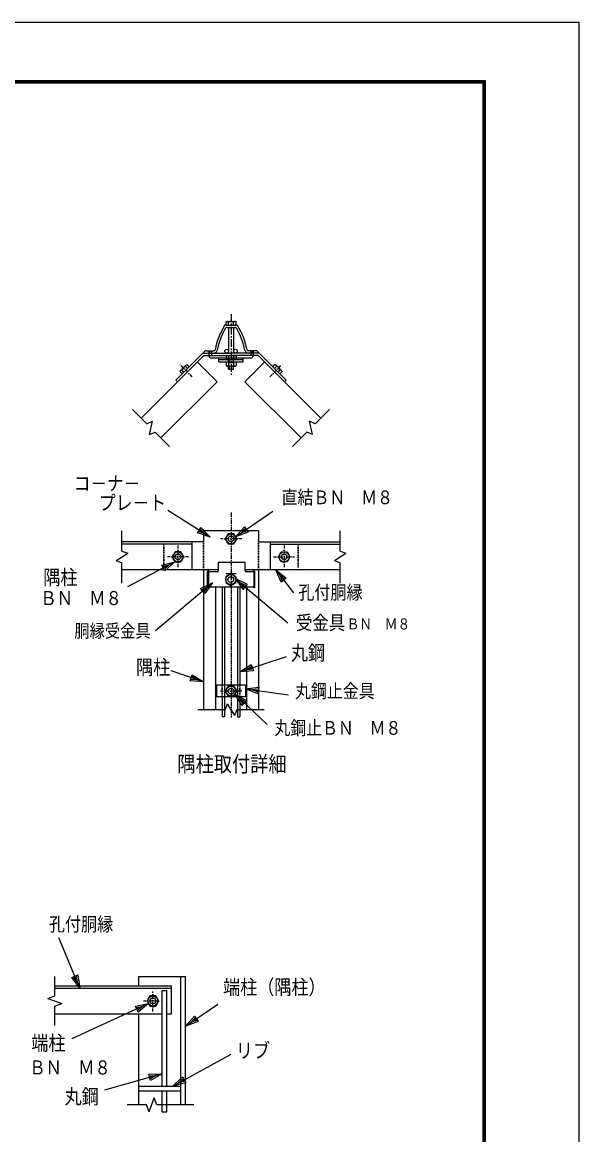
# Model space of a CAD drawing. Units: millimetres, scale not verified. Extents: x -4455 to 4455, y -3150 to 3150.
# Drawn here: x 2668 to 4455, y -427 to 3150 of the extents above; entities that cross this region are included whole.
import ezdxf
from ezdxf.enums import TextEntityAlignment as Align

# ---------------------------------------------------------------- set-up
doc = ezdxf.new("R2010")
doc.units = ezdxf.units.MM
doc.header["$LTSCALE"] = 20
for name, pattern in [('DASHED', [7.5, 6, -1.5]), ('USER1', [1.125, 0.75, -0.125, 0.125, -0.125]), ('USER2', [1.01, 0.5, -0.25, 0.01, -0.25]), ('USER3', [0.26, 0.01, -0.25]), ('USER5', [2, 1.25, -0.25, 0.25, -0.25])]:
    doc.linetypes.add(name, pattern=pattern)
for name, color, linetype, lineweight in [('0-0_1', 7, 'Continuous', 25), ('0-1_2', 7, 'Continuous', 25), ('0-2_0', 7, 'Continuous', 25), ('0-6_WAKU', 7, 'Continuous', 25)]:
    doc.layers.add(name, color=color, linetype=linetype, lineweight=lineweight)
doc.styles.add('ＭＳ ゴシック', font='')
doc.styles.get('ＭＳ ゴシック').set_extended_font_data('MS Gothic')

# ---------------------------------------------------------------- blocks, each defined once
blk = doc.blocks.new('C0')
at = {"layer": '0-0_1', "color": 4}
blk.add_line((149239.8, 63312.4), (147893.2, 66544.7), dxfattribs=at)
blk.add_lwpolyline([(149110.6, 64168.6), (149239.8, 63312.4), (148722.9, 64007.1)], close=True, dxfattribs=at)
blk.add_lwpolyline([(149013.7, 64128.2), (149078.3, 63700.1), (148819.8, 64047.5)], dxfattribs=at)
blk = doc.blocks.new('C1')
at = {"layer": '0-0_1', "color": 4}
blk.add_line((155209.2, 57012.4), (158967.7, 59078.5), dxfattribs=at)
blk.add_lwpolyline([(156046.5, 57233.1), (155209.2, 57012.4), (155844.1, 57601.1)], close=True, dxfattribs=at)
blk.add_lwpolyline([(155995.9, 57325.1), (155577.3, 57214.8), (155894.7, 57509.1)], dxfattribs=at)
blk = doc.blocks.new('C2')
at = {"layer": '0-0_1', "color": 4}
blk.add_line((154537.7, 57803.2), (150827.6, 56757.6), dxfattribs=at)
blk.add_lwpolyline([(153672.3, 57777.5), (154537.7, 57803.2), (153786.2, 57373.2)], close=True, dxfattribs=at)
blk.add_lwpolyline([(153700.8, 57676.4), (154133.5, 57689.3), (153757.7, 57474.3)], dxfattribs=at)
blk = doc.blocks.new('C3')
at = {"layer": '0-0_1', "color": 4}
blk.add_line((153663.4, 62317.5), (148739.3, 60062.2), dxfattribs=at)
blk.add_lwpolyline([(152812.2, 62158.7), (153663.4, 62317.5), (152987.1, 61776.8)], close=True, dxfattribs=at)
blk.add_lwpolyline([(152855.9, 62063.2), (153281.5, 62142.6), (152943.4, 61872.3)], dxfattribs=at)
blk = doc.blocks.new('C9')
at = {"layer": '0-0_1', "color": 4}
blk.add_line((156037.7, 60874.7), (158113.3, 62287.1), dxfattribs=at)
blk.add_lwpolyline([(156850.4, 61173.6), (156037.7, 60874.7), (156614.1, 61520.9)], close=True, dxfattribs=at)
blk.add_lwpolyline([(156791.3, 61260.4), (156385, 61111), (156673.1, 61434.1)], dxfattribs=at)
blk = doc.blocks.new('C45')
at = {"layer": '0-0_1', "color": 4}
blk.add_line((151790.7, 80814.7), (154604.2, 80500.2), dxfattribs=at)
blk.add_lwpolyline([(152602.2, 80512.7), (151790.7, 80814.7), (152648.9, 80930.1)], close=True, dxfattribs=at)
blk.add_lwpolyline([(152613.9, 80617), (152208.1, 80768.1), (152637.2, 80825.7)], dxfattribs=at)
blk = doc.blocks.new('C44')
at = {"layer": '0-0_1', "color": 4}
blk.add_line((152432.7, 81393.2), (154867.7, 82777.5), dxfattribs=at)
blk.add_lwpolyline([(153266.7, 81625.8), (152432.7, 81393.2), (153059.1, 81990.9)], close=True, dxfattribs=at)
blk.add_lwpolyline([(153214.8, 81717), (152797.8, 81600.8), (153111, 81899.6)], dxfattribs=at)
blk = doc.blocks.new('C42')
at = {"layer": '0-0_1', "color": 4}
blk.add_line((154403.9, 88812.4), (155542.3, 87321.5), dxfattribs=at)
blk.add_lwpolyline([(154746.8, 88017.4), (154403.9, 88812.4), (155080.6, 88272.3)], close=True, dxfattribs=at)
blk.add_lwpolyline([(154830.2, 88081.1), (154658.8, 88478.6), (154997.1, 88208.5)], dxfattribs=at)
blk = doc.blocks.new('C47')
at = {"layer": '0-0_1', "color": 4}
blk.add_line((147929, 89326), (145433.4, 86952.5), dxfattribs=at)
blk.add_lwpolyline([(147175.6, 88899.2), (147929, 89326), (147465.1, 88594.9)], close=True, dxfattribs=at)
blk.add_lwpolyline([(147248, 88823.2), (147624.7, 89036.5), (147392.7, 88671)], dxfattribs=at)
blk = doc.blocks.new('C46')
at = {"layer": '0-0_1', "color": 4}
blk.add_line((149771.7, 81596.7), (147678.7, 82303.1), dxfattribs=at)
blk.add_lwpolyline([(149042.9, 82064.3), (149771.7, 81596.7), (148908.6, 81666.3)], close=True, dxfattribs=at)
blk.add_lwpolyline([(149009.3, 81964.8), (149373.7, 81731), (148942.2, 81765.8)], dxfattribs=at)
blk = doc.blocks.new('C43')
at = {"layer": '0-0_1', "color": 4}
blk.add_line((152102.2, 84612), (155089.1, 85592.4), dxfattribs=at)
blk.add_lwpolyline([(152965.8, 84674.4), (152102.2, 84612), (152834.8, 85073.5)], close=True, dxfattribs=at)
blk.add_lwpolyline([(152933, 84774.2), (152501.2, 84742.9), (152867.5, 84973.7)], dxfattribs=at)
blk = doc.blocks.new('C48')
at = {"layer": '0-0_1', "color": 4}
blk.add_line((150198, 90916.6), (147478.4, 92614), dxfattribs=at)
blk.add_lwpolyline([(149596.6, 91539.5), (150198, 90916.6), (149374.2, 91183.2)], close=True, dxfattribs=at)
blk.add_lwpolyline([(149541, 91450.4), (149841.7, 91138.9), (149429.8, 91272.2)], dxfattribs=at)
blk = doc.blocks.new('C41')
at = {"layer": '0-0_1', "color": 4}
blk.add_line((151826.1, 90932.7), (154214.1, 92582.3), dxfattribs=at)
blk.add_lwpolyline([(152636.6, 91237.4), (151826.1, 90932.7), (152397.9, 91582.9)], close=True, dxfattribs=at)
blk.add_lwpolyline([(152576.9, 91323.8), (152171.7, 91171.4), (152457.6, 91496.6)], dxfattribs=at)

msp = doc.modelspace()

# ---------------------------------------------------------------- linework, layer by layer
at = {"layer": '0-0_1', "color": 4, "linetype": 'USER5'}
msp.add_line((3338.29, 2211.13), (3338.29, 2014.88), dxfattribs=at)
at = {"layer": '0-0_1'}
for p, q in [((3324.44, 2168.86), (3352.15, 2168.86)), ((3330.23, 2168.86), (3330.23, 2086.36)), ((3346.36, 2168.86), (3346.36, 2086.36)), ((3049.65, 1877.33), (3251.18, 2078.86)), ((3161.02, 1999.31), (3248.07, 2086.36)), ((3248.07, 2086.36), (3338.29, 2086.36)), ((3250.63, 2088.92), (3253.38, 2091.66)), ((3251.18, 2078.86), (3338.29, 2078.86)), ((3258.68, 2093.86), (3283, 2093.86)), ((3428.51, 2086.36), (3338.29, 2086.36)), ((3425.41, 2078.86), (3338.29, 2078.86)), ((3417.91, 2093.86), (3393.59, 2093.86)), ((3425.95, 2088.92), (3423.21, 2091.66)), ((3626.93, 1877.33), (3425.41, 2078.86)), ((3515.56, 1999.31), (3428.51, 2086.36)), ((3293.6, 1994.01), (3229.96, 2057.64)), ((3382.98, 1994.01), (3446.62, 2057.64)), ((3113.29, 1813.69), (3293.61, 1994.01)), ((3166.33, 1994.01), (3161.02, 1999.31)), ((3563.29, 1813.69), (3382.98, 1994)), ((3510.26, 1994.01), (3515.56, 1999.31)), ((3426.33, 1514.94), (3250.25, 1514.94)), ((3250.25, 1514.94), (3250.25, 1479.56)), ((3328.98, 1504.89), (3319.67, 1488.76)), ((3347.61, 1504.89), (3328.98, 1504.89)), ((3426.33, 1514.94), (3426.33, 1479.56)), ((3426.33, 1514.94), (3426.33, 1479.56)), ((3250.25, 1479.56), (2987.75, 1479.56)), ((3212.75, 1472.06), (2987.75, 1472.06)), ((3212.75, 1479.57), (3212.75, 1389.57)), ((3319.67, 1488.76), (3328.98, 1472.63)), ((3328.98, 1472.63), (3347.61, 1472.63)), ((3426.33, 1479.56), (3688.83, 1479.56)), ((3463.83, 1479.57), (3463.83, 1389.57)), ((3463.83, 1472.06), (3688.83, 1472.06)), ((3158.44, 1446.94), (3149.13, 1430.82)), ((3149.13, 1430.82), (3158.44, 1414.69)), ((3177.07, 1446.95), (3158.44, 1446.94)), ((3490.21, 1430.82), (3499.52, 1446.95)), ((3499.52, 1414.69), (3490.21, 1430.82)), ((3499.52, 1446.95), (3518.14, 1446.94)), ((3518.14, 1446.94), (3527.46, 1430.82)), ((3527.46, 1430.82), (3518.14, 1414.69)), ((3158.44, 1414.69), (3177.07, 1414.69)), ((3518.14, 1414.69), (3499.52, 1414.69)), ((3297.4, 1389.56), (2987.75, 1389.56)), ((3250.25, 1389.56), (3250.25, 939.56)), ((3337.34, 1376.58), (3321.22, 1367.27)), ((3353.47, 1367.27), (3337.34, 1376.58)), ((3688.83, 1389.56), (3383.81, 1389.56)), ((3426.33, 1389.56), (3426.33, 939.56)), ((3288.82, 1334.83), (3288.82, 939.57)), ((3309.81, 1334.83), (3309.81, 1018.6)), ((3317.31, 1334.83), (3317.31, 917.06)), ((3321.22, 1348.65), (3337.34, 1339.33)), ((3337.34, 1339.33), (3353.47, 1348.65)), ((3359.28, 1334.83), (3359.28, 917.06)), ((3366.78, 1334.83), (3366.78, 1018.6)), ((3387.77, 1334.83), (3387.77, 939.57)), ((3384.67, 1018.6), (3291.92, 1018.6)), ((3291.92, 1018.6), (3291.92, 980.53)), ((3328.98, 1015.69), (3319.67, 999.56)), ((3347.61, 1015.69), (3328.98, 1015.69)), ((3384.67, 1018.6), (3384.67, 980.53)), ((3384.67, 980.53), (3291.92, 980.53)), ((3309.81, 980.53), (3309.81, 917.06)), ((3319.67, 999.56), (3328.98, 983.44)), ((3328.98, 983.44), (3347.61, 983.44)), ((3366.78, 980.53), (3366.78, 917.06)), ((3317.31, 917.06), (3309.81, 917.06)), ((3359.28, 917.06), (3366.78, 917.06)), ((3042.26, 51.79), (3042.26, 81.79)), ((3042.26, 81.79), (3192.26, 81.79)), ((3177.26, -330.71), (3177.26, 81.79)), ((3192.26, -330.71), (3192.26, 81.79)), ((2772.26, 51.79), (3147.26, 51.79)), ((2772.26, 44.29), (3147.26, 44.29)), ((3132.26, -270.71), (3132.26, 36.79)), ((3147.26, -38.21), (3147.26, 51.79)), ((2772.26, -38.21), (3117.26, -38.21)), ((3042.26, -330.71), (3042.26, -38.21)), ((3132.26, -38.21), (3147.26, -38.21)), ((3042.26, -270.71), (3177.26, -270.71)), ((3042.26, -285.71), (3177.26, -285.71)), ((3117.26, -353.21), (3117.26, -285.71)), ((3132.26, -353.21), (3132.26, -285.71)), ((3117.26, -353.21), (3132.26, -353.21))]:
    msp.add_line(p, q, dxfattribs=at)
at = {"layer": '0-0_1', "color": 4, "linetype": 'USER2'}
for p, q in [((3213.6, 2010.37), (3172.74, 2051.24)), ((3462.98, 2010.37), (3503.85, 2051.24)), ((3167.75, 1468.08), (3167.75, 1397.76)), ((3372.53, 1488.76), (3304.58, 1488.76)), ((3508.83, 1468.08), (3508.83, 1397.76)), ((3201.99, 1430.82), (3134.04, 1430.82)), ((3474.59, 1430.82), (3542.55, 1430.82)), ((3372.53, 999.56), (3304.58, 999.56)), ((3057.26, 3.04), (3117.26, 3.04)), ((3087.26, -31.04), (3087.26, 33.04))]:
    msp.add_line(p, q, dxfattribs=at)
at = {"layer": '0-0_1', "color": 4}
for p, q in [((3331.81, 2057.61), (3331.81, 2055.74)), ((3331.81, 2044.71), (3331.81, 2034.48)), ((3331.82, 2065.96), (3331.82, 2055.74)), ((3344.77, 2057.61), (3344.77, 2055.74)), ((3344.77, 2044.71), (3344.77, 2034.48)), ((3344.78, 2065.96), (3344.78, 2055.74)), ((3068.3, 1858.68), (3021.99, 1905)), ((3608.28, 1858.68), (3654.6, 1905)), ((3068.3, 1858.68), (3086.27, 1867.06)), ((3076.68, 1823.97), (3086.27, 1867.06)), ((3608.28, 1858.68), (3590.32, 1867.06)), ((3599.91, 1823.97), (3590.32, 1867.06)), ((3076.68, 1823.97), (3094.64, 1832.34)), ((3140.96, 1786.03), (3094.64, 1832.34)), ((3535.63, 1786.03), (3581.94, 1832.34)), ((3599.91, 1823.97), (3581.94, 1832.34)), ((2987.75, 1449.44), (2987.75, 1514.94)), ((3688.83, 1449.44), (3688.83, 1514.94)), ((2969.13, 1418.97), (3006.38, 1442.66)), ((2987.75, 1449.44), (3006.38, 1442.66)), ((3670.21, 1418.97), (3707.46, 1442.66)), ((3688.83, 1449.44), (3707.46, 1442.66)), ((2969.13, 1418.97), (2987.75, 1412.19)), ((2987.75, 1346.69), (2987.75, 1412.19)), ((3670.21, 1418.97), (3688.83, 1412.19)), ((3688.83, 1346.69), (3688.83, 1412.19)), ((3351.94, 1361.37), (3521, 1218.61)), ((3278.94, 1347.99), (3095.27, 1192.9)), ((3240.07, 1328.92), (3278.94, 1347.99)), ((3253.61, 1312.87), (3240.07, 1328.92)), ((3243.45, 1324.91), (3262.89, 1334.44)), ((3262.89, 1334.44), (3250.23, 1316.88)), ((3278.94, 1347.99), (3253.61, 1312.87)), ((3377.26, 1326.26), (3390.8, 1342.31)), ((3319.67, 939.56), (3231.63, 939.56)), ((3319.67, 939.56), (3326.45, 958.19)), ((3350.14, 920.94), (3326.45, 958.19)), ((3350.14, 920.94), (3356.92, 939.56)), ((3444.96, 939.56), (3356.92, 939.56)), ((2772.26, 19.42), (2772.26, 81.79)), ((2749.76, 11.23), (2772.26, 19.42)), ((2749.76, 11.23), (2794.76, -5.14)), ((2772.26, -13.33), (2794.76, -5.14)), ((2772.26, -75.71), (2772.26, -13.33)), ((3075.32, -353.21), (3091.7, -308.21)), ((3099.89, -330.71), (3091.7, -308.21)), ((3067.13, -330.71), (3004.76, -330.71)), ((3075.32, -353.21), (3067.13, -330.71)), ((3218.34, -330.71), (3099.89, -330.71))]:
    msp.add_line(p, q, dxfattribs=at)
at = {"layer": '0-0_1', "color": 4, "linetype": 'USER1'}
msp.add_line((3338.29, 1573.45), (3338.29, 914.1), dxfattribs=at)
at = {"layer": '0-0_1', "linetype": 'USER3'}
for p, q in [((3122.75, 1472.06), (3122.75, 1389.57)), ((3250.25, 1479.56), (3250.25, 1389.56)), ((3426.33, 1479.56), (3426.33, 1389.56)), ((3553.83, 1472.06), (3553.83, 1389.57)), ((3309.81, 1018.6), (3309.81, 980.53)), ((3366.78, 1018.6), (3366.78, 980.53))]:
    msp.add_line(p, q, dxfattribs=at)
at = {"layer": '0-0_1'}
for points in [[(3347.61, 1472.63), (3356.92, 1488.76), (3347.61, 1504.89)], [(3177.07, 1414.69), (3186.38, 1430.82), (3177.07, 1446.95)], [(3347.61, 983.44), (3356.92, 999.56), (3347.61, 1015.69)], [(3117.26, -270.71), (3117.26, 36.79), (3132.26, 36.79)]]:
    msp.add_lwpolyline(points, dxfattribs=at)
at = {"layer": '0-0_1', "color": 4}
for points in [[(3390.8, 1342.31), (3351.94, 1361.37), (3377.26, 1326.26)], [(3387.42, 1338.29), (3367.98, 1347.83), (3380.64, 1330.27)]]:
    msp.add_lwpolyline(points, dxfattribs=at)
at = {"layer": '0-0_1'}
msp.add_lwpolyline([(3105.88, 3.04), (3096.57, 19.17), (3077.95, 19.17), (3068.63, 3.04), (3077.95, -13.08), (3096.57, -13.08)], close=True, dxfattribs=at)
for centre, radius in [((3324.23, 2092.36), 6), ((3352.36, 2092.36), 6), ((3338.29, 1488.76), 16.13), ((3338.29, 1488.76), 9.31), ((3167.75, 1430.82), 16.13), ((3167.75, 1430.82), 9.31), ((3508.83, 1430.82), 16.13), ((3508.83, 1430.82), 9.31), ((3337.34, 1357.96), 16.13), ((3337.34, 1357.96), 9.31), ((3338.29, 999.56), 16.13), ((3338.29, 999.56), 9.31), ((3087.26, 3.04), 16.13), ((3087.26, 3.04), 9.31)]:
    msp.add_circle(centre, radius, dxfattribs=at)
for centre, radius, start, end in [((3522.63, 2049.05), 240.55, 148.58104, 168.48707), ((3522.63, 2049.05), 233.55, 149.70091, 168.60635), ((3320.76, 2172.36), 4, 90, 148.58096), ((3324.44, 2164.86), 4, 90, 149.70087), ((3352.15, 2164.86), 4, 30.29913, 90), ((3153.96, 2049.05), 233.55, 11.39365, 30.2991), ((3355.82, 2172.36), 4, 31.41901, 90), ((3153.96, 2049.05), 240.55, 11.5129, 31.41896), ((3251.69, 2087.86), 1.5, 134.99994, 270), ((3258.68, 2086.36), 7.5, 90, 134.99933), ((3282.9, 2097.36), 11, 270, 348.60635), ((3283, 2097.86), 4, 270, 348.48706), ((3393.69, 2097.36), 11, 191.39365, 270), ((3393.59, 2097.86), 4, 191.51291, 270), ((3417.91, 2086.36), 7.5, 45.0006, 90.00171), ((3424.89, 2087.86), 1.5, 270, 44.99997)]:
    msp.add_arc(centre, radius, start, end, dxfattribs=at)
at = {"layer": '0-1_2'}
for p, q in [((3324.32, 2187.66), (3322.15, 2186.41)), ((3322.15, 2176.36), (3322.15, 2186.41)), ((3324.32, 2187.66), (3352.27, 2187.66)), ((3330.22, 2176.36), (3330.22, 2186.41)), ((3346.36, 2176.36), (3346.36, 2186.41)), ((3352.27, 2187.66), (3354.43, 2186.41)), ((3354.43, 2176.36), (3354.43, 2186.41)), ((3320.76, 2176.36), (3355.82, 2176.36)), ((3322.17, 2078.86), (3354.42, 2078.86)), ((3322.17, 2078.86), (3322.17, 2067.21)), ((3330.23, 2078.86), (3330.23, 2067.21)), ((3346.35, 2078.86), (3346.35, 2067.21)), ((3354.42, 2078.86), (3354.42, 2067.21)), ((3174.97, 2029.23), (3194.74, 2049)), ((3181.43, 2019.72), (3204.25, 2042.54)), ((3198.55, 2036.83), (3191.44, 2043.94)), ((3194.74, 2049), (3197.15, 2049.65)), ((3204.25, 2042.54), (3197.15, 2049.65)), ((3324.33, 2065.96), (3322.17, 2067.21)), ((3322.17, 2057.61), (3322.17, 2045.96)), ((3322.17, 2057.61), (3330.23, 2057.61)), ((3324.33, 2044.71), (3322.17, 2045.96)), ((3324.33, 2065.96), (3352.26, 2065.96)), ((3324.33, 2044.71), (3352.26, 2044.71)), ((3330.23, 2055.74), (3330.23, 2065.96)), ((3330.23, 2057.61), (3330.23, 2045.96)), ((3330.23, 2055.74), (3330.23, 2057.61)), ((3330.23, 2055.74), (3346.36, 2055.74)), ((3330.23, 2034.48), (3330.23, 2044.71)), ((3346.35, 2057.61), (3346.35, 2045.96)), ((3346.35, 2034.48), (3346.35, 2044.71)), ((3346.36, 2055.74), (3346.36, 2065.96)), ((3346.36, 2057.61), (3354.42, 2057.61)), ((3352.26, 2065.96), (3354.42, 2067.21)), ((3352.26, 2044.71), (3354.42, 2045.96)), ((3354.42, 2057.61), (3354.42, 2045.96)), ((3472.33, 2042.54), (3479.44, 2049.65)), ((3495.16, 2019.72), (3472.33, 2042.54)), ((3478.04, 2036.83), (3485.14, 2043.94)), ((3481.85, 2049), (3479.44, 2049.65)), ((3501.62, 2029.23), (3481.85, 2049)), ((3174.97, 2029.23), (3174.32, 2026.82)), ((3181.43, 2019.72), (3174.32, 2026.82)), ((3187.14, 2025.42), (3180.03, 2032.53)), ((3330.23, 2034.48), (3346.35, 2034.48)), ((3489.45, 2025.42), (3496.56, 2032.53)), ((3495.16, 2019.72), (3502.26, 2026.82)), ((3501.62, 2029.23), (3502.26, 2026.82))]:
    msp.add_line(p, q, dxfattribs=at)
msp.add_lwpolyline([(3330.23, 2055.74), (3346.35, 2055.74), (3346.35, 2057.61)], dxfattribs=at)
for centre, radius, start, end in [((3324.32, 2173.07), 14.59, 66.11387, 90.00086), ((3338.29, 2161.04), 26.62, 72.35526, 107.65447), ((3352.27, 2173.07), 14.59, 90, 113.88469), ((3203.67, 2020.3), 26.62, 117.35548, 152.65443), ((3205.05, 2038.68), 14.59, 134.99962, 158.88499), ((3324.33, 2080.54), 14.58, 270, 293.8876), ((3324.33, 2059.28), 14.58, 270, 293.8876), ((3338.3, 2092.67), 26.71, 252.41254, 287.55459), ((3338.3, 2071.42), 26.71, 252.41254, 287.55459), ((3352.26, 2080.54), 14.58, 246.12651, 270), ((3352.26, 2059.28), 14.58, 246.12651, 270), ((3471.53, 2038.68), 14.59, 21.11494, 45.0003), ((3472.91, 2020.3), 26.62, 27.34549, 62.64445), ((3185.29, 2018.92), 14.59, 111.114, 135.00058), ((3491.3, 2018.92), 14.59, 44.99935, 68.88593)]:
    msp.add_arc(centre, radius, start, end, dxfattribs=at)
at = {"layer": '0-2_0', "linetype": 'DASHED'}
for p, q in [((3266.77, 2091.82), (3266.77, 2078.86)), ((3275.06, 2091.82), (3275.06, 2078.86)), ((3401.53, 2091.82), (3401.53, 2078.86)), ((3409.82, 2091.82), (3409.82, 2078.86)), ((3322.17, 2070.57), (3354.42, 2070.57)), ((3330.23, 2057.61), (3346.36, 2057.61))]:
    msp.add_line(p, q, dxfattribs=at)
at = {"layer": '0-2_0'}
for p, q in [((3266.77, 2091.82), (3275.06, 2091.82)), ((3401.53, 2091.82), (3409.82, 2091.82)), ((3275.06, 2070.57), (3322.17, 2070.57)), ((3299.42, 2057.61), (3299.42, 2070.57)), ((3299.42, 2065.9), (3377.17, 2065.9)), ((3299.42, 2057.61), (3330.23, 2057.61)), ((3346.35, 2057.61), (3377.17, 2057.61)), ((3354.42, 2070.57), (3401.53, 2070.57)), ((3377.17, 2057.61), (3377.17, 2070.57)), ((3297.4, 1412.9), (3297.4, 1385.78)), ((3383.81, 1412.9), (3297.4, 1412.9)), ((3383.81, 1385.78), (3383.81, 1412.9)), ((3262.38, 1333.7), (3262.38, 1384.1)), ((3265.11, 1386.1), (3264.38, 1386.1)), ((3264.38, 1386.1), (3265.11, 1386.1)), ((3265.58, 1380.78), (3265.58, 1336.83)), ((3267.11, 1382.78), (3267.11, 1384.1)), ((3294.4, 1382.78), (3267.58, 1382.78)), ((3321.22, 1367.27), (3321.22, 1348.65)), ((3322.56, 1377.33), (3354.37, 1377.33)), ((3322.56, 1377.33), (3322.56, 1377.28)), ((3322.56, 1377.28), (3354.37, 1377.28)), ((3353.47, 1367.27), (3353.47, 1348.65)), ((3354.37, 1377.33), (3354.37, 1377.28)), ((3409.45, 1382.78), (3386.81, 1382.78)), ((3409.45, 1382.72), (3409.45, 1382.78)), ((3409.48, 1382.78), (3409.48, 1384.1)), ((3411, 1380.78), (3411, 1336.83)), ((3411.48, 1386.1), (3412.21, 1386.1)), ((3412.21, 1386.1), (3411.48, 1386.1)), ((3414.21, 1333.7), (3414.21, 1384.1)), ((3264.36, 1331.99), (3265.11, 1331.99)), ((3267.11, 1333.99), (3267.11, 1334.83)), ((3267.58, 1334.83), (3409.45, 1334.83)), ((3409.45, 1334.83), (3409.45, 1334.89)), ((3409.48, 1333.99), (3409.48, 1334.83)), ((3412.23, 1331.99), (3411.48, 1331.99))]:
    msp.add_line(p, q, dxfattribs=at)
for centre, radius, start, end in [((3275.06, 2078.86), 8.29, 180, 270), ((3401.53, 2078.86), 8.29, 270, 0), ((3264.38, 1384.1), 2, 90, 180), ((3265.11, 1384.1), 2, 0, 90), ((3267.58, 1380.78), 2, 90, 180), ((3294.4, 1385.78), 3, 270, 0), ((3386.81, 1385.78), 3, 180, 270), ((3409, 1380.78), 2, 0, 90), ((3411.48, 1384.1), 2, 90, 180), ((3412.21, 1384.1), 2, 0, 90), ((3264.36, 1333.99), 2, 188.18645, 270), ((3265.11, 1333.99), 2, 270, 0), ((3267.58, 1336.83), 2, 180, 270), ((3409, 1336.83), 2, 270, 0), ((3411.48, 1333.99), 2, 180, 270), ((3412.23, 1333.99), 2, 270, 351.81355)]:
    msp.add_arc(centre, radius, start, end, dxfattribs=at)
at = {"layer": '0-6_WAKU', "color": 3}
msp.add_lwpolyline([(-4455, 3150), (4455, 3150), (4455, -3150), (-4455, -3150)], close=True, dxfattribs=at)
at = {"layer": '0-6_WAKU'}
for points in [[(-4155, 2962.5), (4155, 2962.5), (4155, -2962.5), (-4155, -2962.5)], [(-4153.13, 2960.62), (4153.12, 2960.62), (4153.12, -2960.63), (-4153.13, -2960.63)], [(-4151.25, 2958.75), (4151.25, 2958.75), (4151.25, -2958.75), (-4151.25, -2958.75)], [(-4149.38, 2956.87), (4149.37, 2956.87), (4149.37, -2956.88), (-4149.38, -2956.88)], [(-4147.5, 2955), (4147.5, 2955), (4147.5, -2955), (-4147.5, -2955)]]:
    msp.add_lwpolyline(points, close=True, dxfattribs=at)

# ---------------------------------------------------------------- block references
at = {"layer": '0-2_0', "xscale": 0.05, "yscale": 0.05}
for name, p in [('C48', (-4238.33, -3051.06)), ('C41', (-4238.33, -3051.06)), ('C42', (-4238.33, -3051.06)), ('C43', (-4238.33, -3168.97)), ('C46', (-4238.33, -3051.06)), ('C0', (-4609.63, -3121.33)), ('C3', (-4609.63, -3121.33)), ('C9', (-4609.63, -3121.33)), ('C1', (-4609.63, -3121.33)), ('C2', (-4609.63, -3121.33))]:
    msp.add_blockref(name, p, dxfattribs=at)
for name, p, rotation in [('C47', (-5165.54, -902.49), 344.43451), ('C44', (-5129.98, 2475.63), 322.11462), ('C45', (-5141.85, 2330.03), 323.00048)]:
    msp.add_blockref(name, p, dxfattribs=dict(at, rotation=rotation))

# ---------------------------------------------------------------- texts
at = {"layer": '0-0_1', "color": 4, "style": 'ＭＳ ゴシック', "width": 0.85}
for s, height, p in [('コ－ナ－', 45.92, (2833.4, 1630.5)), ('直結ＢＮ\u3000Ｍ８', 44.13, (3500.44, 1587.08)), ('プレ－ト', 46.63, (2913.51, 1567.63)), ('隅柱', 47.36, (2735.37, 1327.32)), ('孔付胴縁', 44.57, (3554.29, 1281.25)), ('ＢＮ\u3000Ｍ８', 45.16, (2725.88, 1262.39)), ('胴縁受金具', 42.29, (2835.05, 1159.3)), ('受金具', 45.45, (3546.72, 1182.95)), ('ＢＮ\u3000Ｍ８', 35.18, (3709.75, 1187.18)), ('丸鋼', 47.36, (3530.48, 1084.79)), ('隅柱', 47.36, (3033.31, 1038.24)), ('丸鋼止金具', 44.05, (3544.07, 964.47)), ('丸鋼止ＢＮ\u3000Ｍ８', 43.92, (3477.81, 845.9)), ('隅柱取付詳細', 50.44, (3165.93, 724.72)), ('孔付胴縁', 44.57, (2753.16, 214.46)), ('端柱（隅柱）', 47.36, (3312.75, 9.85)), ('端柱', 47.36, (2696.51, -169.9)), ('リブ', 47.36, (3353.77, -194.25)), ('ＢＮ\u3000Ｍ８', 45.16, (2690.25, -246.75)), ('丸鋼', 47.36, (2803.54, -342.05))]:
    msp.add_text(s, height=height, dxfattribs=at).set_placement(p, align=Align.BOTTOM_LEFT)

doc.saveas('drawing.dxf')
